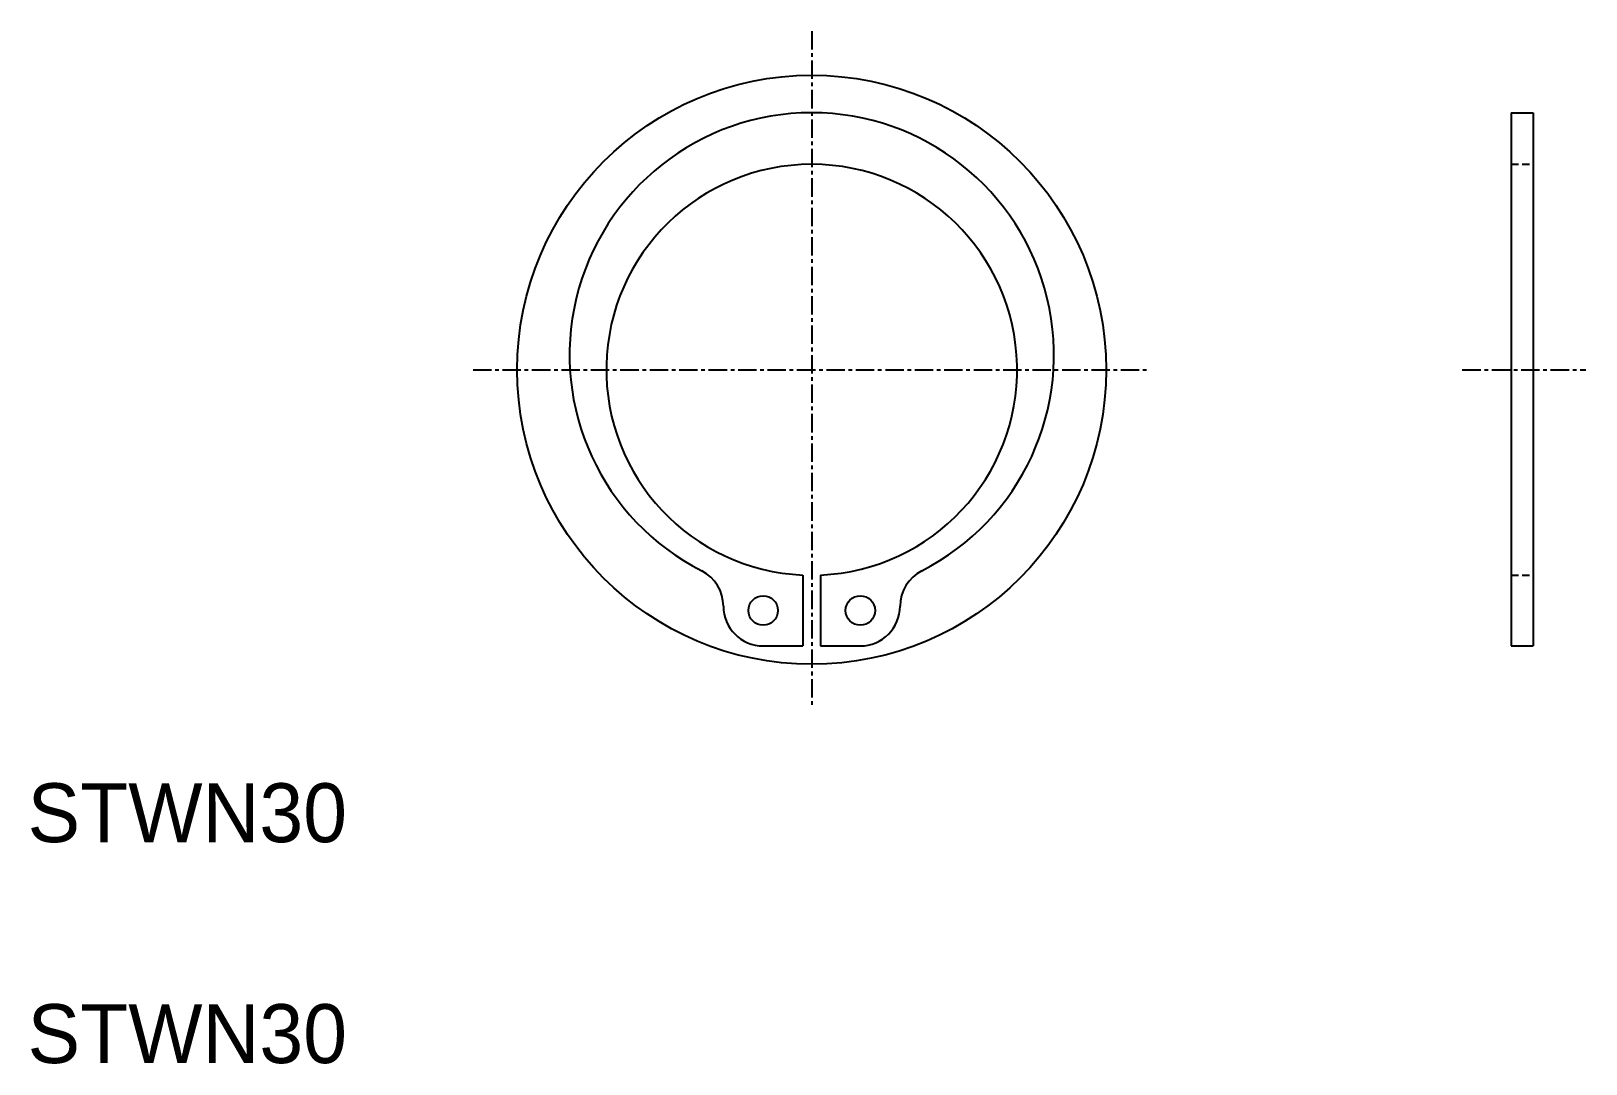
# Model space of a CAD drawing. Extents: x 180 to 286, y 85 to 155.
import ezdxf

# ---------------------------------------------------------------- set-up
doc = ezdxf.new("R2010")
doc.units = 0
doc.linetypes.add('CENTER', pattern=[2, 1.25, -0.25, 0.25, -0.25])
doc.linetypes.add('DASHED', pattern=[0.75, 0.5, -0.25])
doc.layers.get('0').update_dxf_attribs({"linetype": 'CONTINUOUS'})
doc.layers.add('CENTER', color=1, linetype='CENTER')

msp = doc.modelspace()

# ---------------------------------------------------------------- linework, layer by layer
at = {"color": 7, "linetype": 'CONTINUOUS'}
for p, q in [((280.86, 149.55), (280.86, 113.35)), ((280.86, 149.55), (282.36, 149.55)), ((282.36, 149.55), (282.36, 113.35)), ((232.76, 118.16), (232.76, 113.35)), ((233.96, 118.16), (233.96, 113.35)), ((232.76, 116.96), (232.76, 116.96)), ((227.36, 116.05), (227.36, 116.04)), ((232.76, 115.75), (232.76, 115.75)), ((239.36, 116.05), (239.36, 116.04)), ((230.06, 113.35), (232.76, 113.35)), ((233.96, 113.35), (236.66, 113.35)), ((280.86, 113.35), (282.36, 113.35))]:
    msp.add_line(p, q, dxfattribs=at)
at = {"color": 3, "linetype": 'DASHED'}
for p, q in [((280.86, 146.05), (282.36, 146.05)), ((280.86, 118.15), (282.36, 118.15))]:
    msp.add_line(p, q, dxfattribs=at)
at = {"color": 3, "linetype": 'CONTINUOUS'}
msp.add_circle((233.36, 132.1), 20, dxfattribs=at)
at = {"color": 7, "linetype": 'CONTINUOUS'}
for centre in [(230.06, 115.75), (236.66, 115.75)]:
    msp.add_circle(centre, 1, dxfattribs=at)
for centre, radius, start, end in [((233.36, 133.1), 16.45, 297.0204, 242.9796), ((233.36, 132.1), 13.95, 272.4651, 267.5349), ((224.66, 116.04), 2.7, 0, 62.9796), ((242.06, 116.04), 2.7, 117.0204, 180), ((230.06, 116.05), 2.7, 180, 270), ((236.66, 116.05), 2.7, 270, 0)]:
    msp.add_arc(centre, radius, start, end, dxfattribs=at)
at = {"layer": 'CENTER', "color": 1, "linetype": 'CENTER'}
for p, q in [((233.36, 155.1), (233.36, 109.1)), ((210.36, 132.1), (256.36, 132.1)), ((277.55, 132.1), (285.94, 132.1))]:
    msp.add_line(p, q, dxfattribs=at)

# ---------------------------------------------------------------- texts
at = {"color": 7, "linetype": 'CONTINUOUS'}
for p in [(180.1, 100.02), (180.1, 85.02)]:
    msp.add_text('STWN30', height=4, dxfattribs=at).set_placement(p)

doc.saveas('drawing.dxf')
